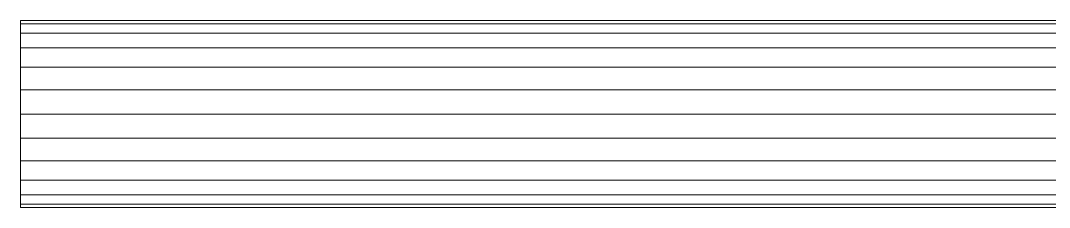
# Model space of a CAD drawing. Header units: inches. Extents: x -3326 to -59, y 8 to 1043.
# Drawn here: x -3168.72 to -3161.48, y 355.68 to 356.99 of the extents above; entities that cross this region are included whole.
import ezdxf

# ---------------------------------------------------------------- set-up
doc = ezdxf.new("R2010")
doc.units = ezdxf.units.IN
doc.header["$MEASUREMENT"] = 0
doc.layers.add('F-SPRN', color=10, linetype='Continuous', lineweight=9)

msp = doc.modelspace()

# ---------------------------------------------------------------- linework, layer by layer
at = {"layer": 'F-SPRN', "color": 1}
msp.add_line((-3168.7224, 356.3345, 964), (-3154.7509, 356.3345, 964), dxfattribs=at)
msp.add_line((-3168.7224, 356.3345, 964), (-3154.7509, 356.3345, 964), dxfattribs=at)

# ---------------------------------------------------------------- meshes
mesh = msp.add_polyface(dxfattribs=at)
corners = [(-3168.7225, 355.677, 964), (-3168.7225, 355.6994, 964.1701), (-3168.7225, 355.7651, 964.3287), (-3168.7225, 355.8696, 964.4649), (-3168.7225, 356.0058, 964.5694), (-3168.7225, 356.1644, 964.6351), (-3168.7225, 356.3345, 964.6575), (-3168.7225, 356.5047, 964.6351), (-3168.7225, 356.6633, 964.5694), (-3168.7225, 356.7995, 964.4649), (-3168.7225, 356.9039, 964.3287), (-3168.7225, 356.9696, 964.1701), (-3168.7225, 356.992, 964), (-3168.7225, 356.9696, 963.8298), (-3168.7225, 356.9039, 963.6713), (-3168.7225, 356.7995, 963.535), (-3168.7225, 356.6633, 963.4306), (-3168.7225, 356.5047, 963.3649), (-3168.7225, 356.3345, 963.3425), (-3168.7225, 356.1644, 963.3649), (-3168.7225, 356.0058, 963.4306), (-3168.7225, 355.8696, 963.535), (-3168.7225, 355.7651, 963.6713), (-3168.7225, 355.6994, 963.8298)]
mesh.append_faces([[corners[k] for k in face] for face in [(17, 20, 16)]], dxfattribs={"vtx0": -1, "vtx1": -1, "color": 1})
mesh.append_faces([[corners[k] for k in face] for face in [(3, 15, 21, 2)]], dxfattribs={"vtx0": -1, "vtx1": -1, "vtx2": -1, "color": 1})
mesh.append_faces([[corners[k] for k in face] for face in [(15, 3, 10, 13)]], dxfattribs={"vtx0": -1, "vtx1": -1, "vtx2": -1, "vtx3": -1, "color": 1})
mesh.append_faces([[corners[k] for k in face] for face in [(16, 20, 21, 15)]], dxfattribs={"vtx0": -1, "vtx2": -1, "color": 1})
mesh.append_faces([[corners[k] for k in face] for face in [(2, 21, 22, 0)]], dxfattribs={"vtx0": -1, "vtx2": -1, "vtx3": -1, "color": 1})
mesh.append_faces([[corners[k] for k in face] for face in [(8, 3, 4, 5)]], dxfattribs={"vtx0": -1, "vtx3": -1, "color": 1})
mesh.append_faces([[corners[k] for k in face] for face in [(19, 20, 17, 18), (1, 2, 0), (14, 15, 13), (12, 13, 10, 11)]], dxfattribs={"vtx1": -1, "color": 1})
mesh.append_faces([[corners[k] for k in face] for face in [(22, 23, 0)]], dxfattribs={"vtx2": -1, "color": 1})
mesh.append_faces([[corners[k] for k in face] for face in [(8, 9, 10, 3)]], dxfattribs={"vtx2": -1, "vtx3": -1, "color": 1})
mesh.append_faces([[corners[k] for k in face] for face in [(5, 6, 7, 8)]], dxfattribs={"vtx3": -1, "color": 1})
mesh = msp.add_polyface(dxfattribs=at)
corners = [(-3168.7225, 356.992, 964), (-3168.7225, 356.9696, 964.1701), (-3168.7225, 356.9039, 964.3287), (-3168.7225, 356.7995, 964.4649), (-3168.7225, 356.6633, 964.5694), (-3168.7225, 356.5047, 964.6351), (-3168.7225, 356.3345, 964.6575), (-3154.7509, 356.3345, 964.6575), (-3154.7509, 356.5047, 964.6351), (-3154.7509, 356.6633, 964.5694), (-3154.7509, 356.7995, 964.4649), (-3154.7509, 356.9039, 964.3287), (-3154.7509, 356.9696, 964.1701), (-3154.7509, 356.992, 964)]
mesh.append_faces([[corners[k] for k in face] for face in [(7, 8, 5, 6)]], dxfattribs={"vtx1": -1, "color": 1})
mesh.append_faces([[corners[k] for k in face] for face in [(8, 9, 4, 5), (3, 4, 9, 10), (11, 12, 1, 2), (2, 3, 10, 11)]], dxfattribs={"vtx1": -1, "vtx3": -1, "color": 1})
mesh.append_faces([[corners[k] for k in face] for face in [(12, 13, 0, 1)]], dxfattribs={"vtx3": -1, "color": 1})
mesh = msp.add_polyface(dxfattribs=at)
corners = [(-3168.7225, 356.3345, 963.3425), (-3168.7225, 356.5047, 963.3649), (-3168.7225, 356.6633, 963.4306), (-3168.7225, 356.7995, 963.535), (-3168.7225, 356.9039, 963.6713), (-3168.7225, 356.9696, 963.8298), (-3168.7225, 356.992, 964), (-3154.7509, 356.992, 964), (-3154.7509, 356.9696, 963.8298), (-3154.7509, 356.9039, 963.6713), (-3154.7509, 356.7995, 963.535), (-3154.7509, 356.6633, 963.4306), (-3154.7509, 356.5047, 963.3649), (-3154.7509, 356.3345, 963.3425)]
mesh.append_faces([[corners[k] for k in face] for face in [(7, 8, 5, 6)]], dxfattribs={"vtx1": -1, "color": 1})
mesh.append_faces([[corners[k] for k in face] for face in [(8, 9, 4, 5), (3, 4, 9, 10), (11, 12, 1, 2), (2, 3, 10, 11)]], dxfattribs={"vtx1": -1, "vtx3": -1, "color": 1})
mesh.append_faces([[corners[k] for k in face] for face in [(12, 13, 0, 1)]], dxfattribs={"vtx3": -1, "color": 1})
mesh = msp.add_polyface(dxfattribs=at)
corners = [(-3168.7225, 356.3345, 964.6575), (-3168.7225, 356.1644, 964.6351), (-3168.7225, 356.0058, 964.5694), (-3168.7225, 355.8696, 964.4649), (-3168.7225, 355.7651, 964.3287), (-3168.7225, 355.6994, 964.1701), (-3168.7225, 355.677, 964), (-3154.7509, 355.677, 964), (-3154.7509, 355.6994, 964.1701), (-3154.7509, 355.7651, 964.3287), (-3154.7509, 355.8696, 964.4649), (-3154.7509, 356.0058, 964.5694), (-3154.7509, 356.1644, 964.6351), (-3154.7509, 356.3345, 964.6575)]
mesh.append_faces([[corners[k] for k in face] for face in [(8, 9, 4, 5), (3, 4, 9, 10), (11, 12, 1, 2), (2, 3, 10, 11)]], dxfattribs={"vtx1": -1, "vtx3": -1, "color": 1})
mesh.append_faces([[corners[k] for k in face] for face in [(6, 7, 8, 5)]], dxfattribs={"vtx2": -1, "color": 1})
mesh.append_faces([[corners[k] for k in face] for face in [(12, 13, 0, 1)]], dxfattribs={"vtx3": -1, "color": 1})
mesh = msp.add_polyface(dxfattribs=at)
corners = [(-3168.7225, 355.677, 964), (-3168.7225, 355.6994, 963.8298), (-3168.7225, 355.7651, 963.6713), (-3168.7225, 355.8696, 963.535), (-3168.7225, 356.0058, 963.4306), (-3168.7225, 356.1644, 963.3649), (-3168.7225, 356.3345, 963.3425), (-3154.7509, 356.3345, 963.3425), (-3154.7509, 356.1644, 963.3649), (-3154.7509, 356.0058, 963.4306), (-3154.7509, 355.8696, 963.535), (-3154.7509, 355.7651, 963.6713), (-3154.7509, 355.6994, 963.8298), (-3154.7509, 355.677, 964)]
mesh.append_faces([[corners[k] for k in face] for face in [(7, 8, 5, 6)]], dxfattribs={"vtx1": -1, "color": 1})
mesh.append_faces([[corners[k] for k in face] for face in [(8, 9, 4, 5), (3, 4, 9, 10), (11, 12, 1, 2), (2, 3, 10, 11)]], dxfattribs={"vtx1": -1, "vtx3": -1, "color": 1})
mesh.append_faces([[corners[k] for k in face] for face in [(12, 13, 0, 1)]], dxfattribs={"vtx3": -1, "color": 1})

doc.saveas('drawing.dxf')
